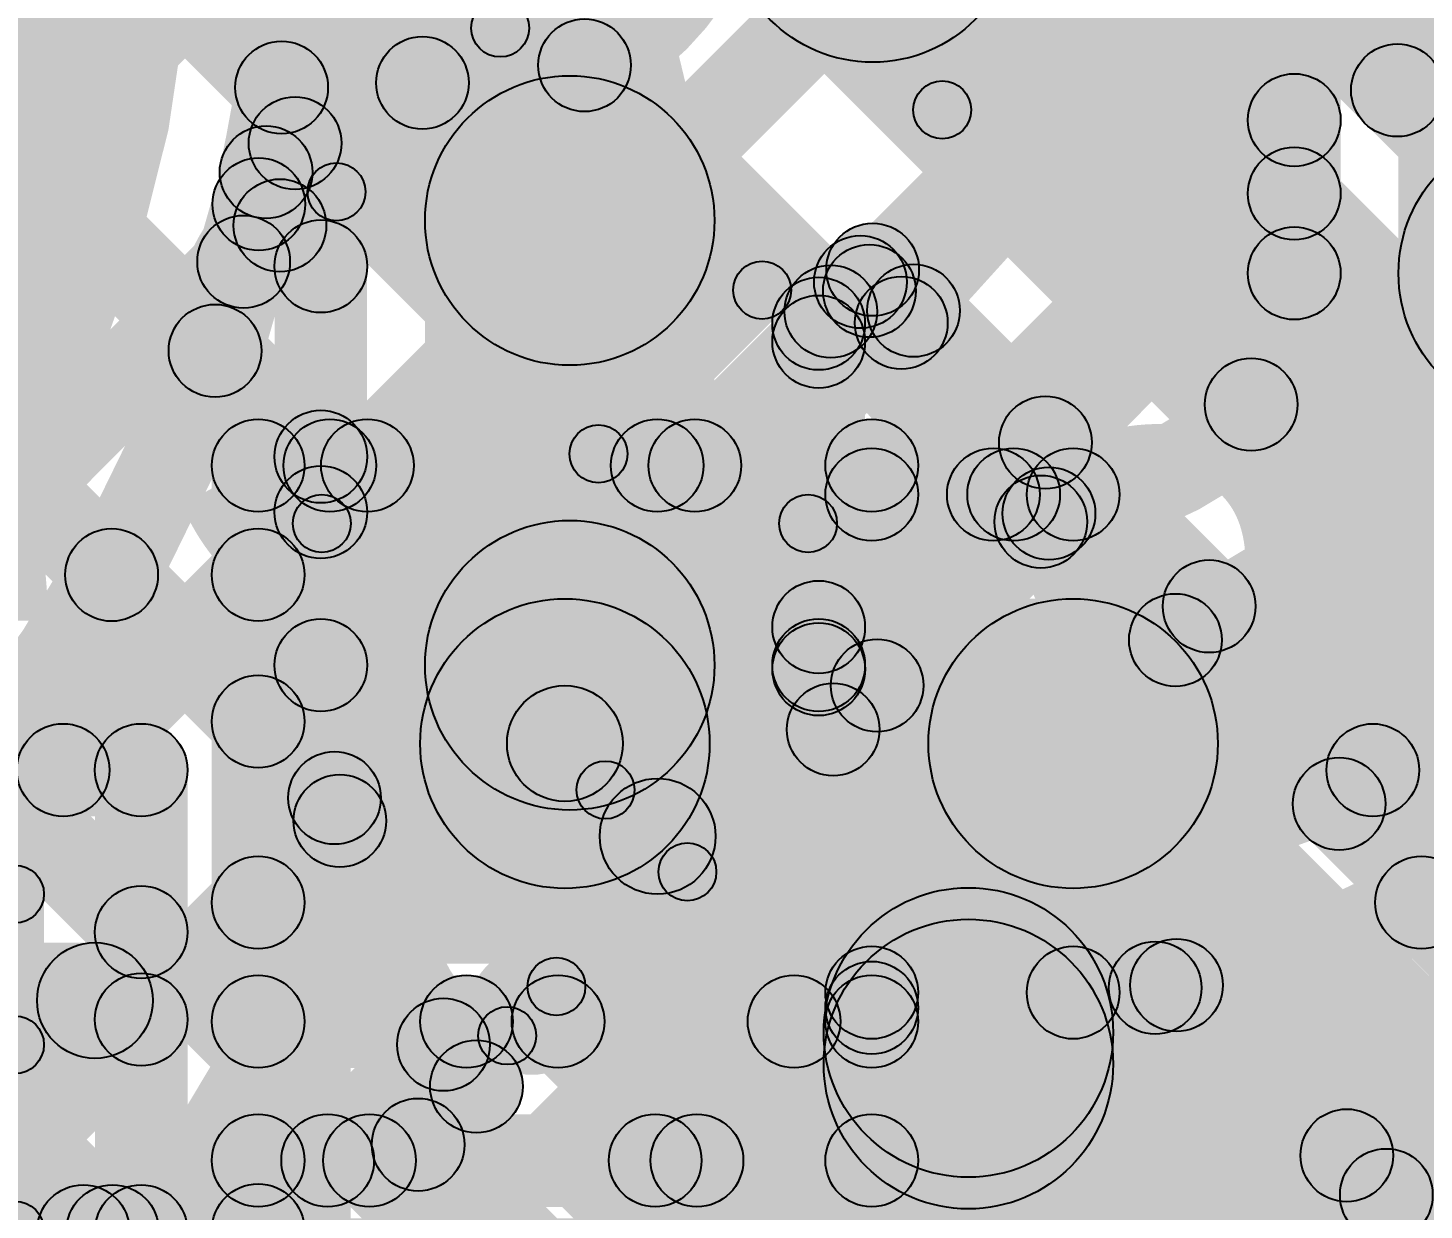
# Model space of a CAD drawing. Header units: millimetres. Extents: x -2.17 to 2.17, y -2.17 to 2.17.
# Drawn here: x -0.4489 to -0.3283, y 0.2581 to 0.3602 of the extents above; entities that cross this region are included whole.
import ezdxf

# ---------------------------------------------------------------- set-up
doc = ezdxf.new("R2010")
doc.units = ezdxf.units.MM
doc.header["$MEASUREMENT"] = 0
for name, color, linetype in [('BottomLayer', 5, 'Continuous'), ('BottomOverlay', 54, 'Continuous'), ('BottomPaste', 16, 'Continuous'), ('BottomSolder', 6, 'Continuous'), ('Mechanical2', 216, 'Continuous'), ('TopLayer', 1, 'Continuous'), ('TopOverlay', 2, 'Continuous'), ('TopPaste', 8, 'Continuous'), ('TopSolder', 216, 'Continuous')]:
    doc.layers.add(name, color=color, linetype=linetype)

# ---------------------------------------------------------------- blocks, each defined once
blk = doc.blocks.new('R__0603_B_84')
at = {"layer": 'BottomLayer'}
for points in [[(-0.045, -0.0175), (-0.045, 0.0175), (-0.015, 0.0175), (-0.015, -0.0175)], [(0.015, -0.0175), (0.015, 0.0175), (0.045, 0.0175), (0.045, -0.0175)]]:
    blk.add_hatch(color=5, dxfattribs=at).paths.add_polyline_path(points)
at = {"layer": 'BottomOverlay'}
h = blk.add_hatch(color=54, dxfattribs=at)
edge = h.paths.add_edge_path()
edge.add_arc((-0.049, 0.021), 0.0025, 0, 360)
h = blk.add_hatch(color=54, dxfattribs=at)
edge = h.paths.add_edge_path()
edge.add_arc((-0.049, 0.021), 0.0025, 0, 360)
for points in [[(-0.049, 0.0185), (-0.049, 0.0235), (0.049, 0.0235), (0.049, 0.0185)], [(-0.0515, 0.021), (-0.0465, 0.021), (-0.0465, -0.021), (-0.0515, -0.021)], [(0.0465, 0.021), (0.0515, 0.021), (0.0515, -0.021), (0.0465, -0.021)], [(-0.049, -0.0235), (-0.049, -0.0185), (0.049, -0.0185), (0.049, -0.0235)]]:
    blk.add_hatch(color=54, dxfattribs=at).paths.add_polyline_path(points)
h = blk.add_hatch(color=54, dxfattribs=at)
edge = h.paths.add_edge_path()
edge.add_arc((0.049, 0.021), 0.0025, 0, 360)
h = blk.add_hatch(color=54, dxfattribs=at)
edge = h.paths.add_edge_path()
edge.add_arc((0.049, 0.021), 0.0025, 0, 360)
h = blk.add_hatch(color=54, dxfattribs=at)
edge = h.paths.add_edge_path()
edge.add_arc((-0.049, -0.021), 0.0025, 0, 360)
h = blk.add_hatch(color=54, dxfattribs=at)
edge = h.paths.add_edge_path()
edge.add_arc((-0.049, -0.021), 0.0025, 0, 360)
h = blk.add_hatch(color=54, dxfattribs=at)
edge = h.paths.add_edge_path()
edge.add_arc((0.049, -0.021), 0.0025, 0, 360)
h = blk.add_hatch(color=54, dxfattribs=at)
edge = h.paths.add_edge_path()
edge.add_arc((0.049, -0.021), 0.0025, 0, 360)
at = {"layer": 'BottomPaste'}
for points in [[(-0.045, -0.0175), (-0.045, 0.0175), (-0.015, 0.0175), (-0.015, -0.0175)], [(0.015, -0.0175), (0.015, 0.0175), (0.045, 0.0175), (0.045, -0.0175)]]:
    blk.add_hatch(color=16, dxfattribs=at).paths.add_polyline_path(points)
at = {"layer": 'BottomSolder'}
for points in [[(-0.049, -0.0215), (-0.049, 0.0215), (-0.011, 0.0215), (-0.011, -0.0215)], [(0.011, -0.0215), (0.011, 0.0215), (0.049, 0.0215), (0.049, -0.0215)]]:
    blk.add_hatch(color=6, dxfattribs=at).paths.add_polyline_path(points)
at = {"layer": 'BottomOverlay'}
for centre in [(-0.049, 0.021), (-0.049, 0.021), (0.049, 0.021), (0.049, 0.021), (-0.049, -0.021), (-0.049, -0.021), (0.049, -0.021), (0.049, -0.021)]:
    blk.add_circle(centre, 0.0025, dxfattribs=at)
blk = doc.blocks.new('WS2812B_M____265')
at = {"layer": 'TopLayer'}
blk.add_hatch(color=1, dxfattribs=at).paths.add_polyline_path([(-0.09409445, 0.05078745), (-0.03503935, 0.05078745), (-0.03503935, 0.01141735), (-0.09409445, 0.01141735)])
at = {"layer": 'TopOverlay'}
h = blk.add_hatch(color=2, dxfattribs=at)
edge = h.paths.add_edge_path()
edge.add_arc((-0.07, 0.07), 0.0025, 0, 360)
h = blk.add_hatch(color=2, dxfattribs=at)
edge = h.paths.add_edge_path()
edge.add_arc((-0.07, 0.07), 0.0025, 0, 360)
for points in [[(-0.07, 0.0675), (-0.07, 0.0725), (0.07, 0.0725), (0.07, 0.0675)], [(-0.0725, 0.07), (-0.0675, 0.07), (-0.0675, 0.06), (-0.0725, 0.06)]]:
    blk.add_hatch(color=2, dxfattribs=at).paths.add_polyline_path(points)
h = blk.add_hatch(color=2, dxfattribs=at)
edge = h.paths.add_edge_path()
edge.add_arc((-0.091, 0.061), 0.0025, 0, 360)
h = blk.add_hatch(color=2, dxfattribs=at)
edge = h.paths.add_edge_path()
edge.add_arc((-0.085, 0.061), 0.0025, 0, 360)
h = blk.add_hatch(color=2, dxfattribs=at)
edge = h.paths.add_edge_path()
edge.add_arc((-0.07, 0.06), 0.0025, 0, 360)
at = {"layer": 'TopPaste'}
blk.add_hatch(color=8, dxfattribs=at).paths.add_polyline_path([(-0.09409445, 0.05078745), (-0.03503935, 0.05078745), (-0.03503935, 0.01141735), (-0.09409445, 0.01141735)])
at = {"layer": 'TopSolder'}
blk.add_hatch(color=216, dxfattribs=at).paths.add_polyline_path([(-0.09809445, 0.05478745), (-0.03103935, 0.05478745), (-0.03103935, 0.00741735), (-0.09809445, 0.00741735)])
at = {"layer": 'TopOverlay', "const_width": 0.005}
blk.add_lwpolyline([(-0.085, 0.061, 1), (-0.091, 0.061, 1)], format="xyb", close=True, dxfattribs=at)
at = {"layer": 'TopOverlay'}
for centre in [(-0.07, 0.07), (-0.07, 0.07), (-0.091, 0.061), (-0.085, 0.061), (-0.07, 0.06)]:
    blk.add_circle(centre, 0.0025, dxfattribs=at)
blk = doc.blocks.new('C__0402_436')
at = {"layer": 'TopLayer'}
for points in [[(-0.0275, -0.0125), (-0.0275, 0.0125), (-0.009499999999999998, 0.0125), (-0.009500000000000001, -0.0125)], [(0.009499999999999998, -0.0125), (0.009500000000000001, 0.0125), (0.0275, 0.0125), (0.0275, -0.0125)]]:
    blk.add_hatch(color=1, dxfattribs=at).paths.add_polyline_path(points)
at = {"layer": 'TopOverlay'}
h = blk.add_hatch(color=2, dxfattribs=at)
edge = h.paths.add_edge_path()
edge.add_arc((-0.031, 0.016), 0.0025, 0, 360)
h = blk.add_hatch(color=2, dxfattribs=at)
edge = h.paths.add_edge_path()
edge.add_arc((-0.031, 0.016), 0.0025, 0, 360)
for points in [[(-0.011, 0.0185), (-0.011, 0.0135), (-0.031, 0.0135), (-0.031, 0.0185)], [(0.031, 0.0185), (0.031, 0.0135), (0.011, 0.0135), (0.011, 0.0185)], [(-0.0285, -0.016), (-0.0335, -0.016), (-0.0335, 0.016), (-0.0285, 0.016)], [(0.0335, -0.016), (0.0285, -0.016), (0.0285, 0.016), (0.0335, 0.016)], [(-0.011, -0.0135), (-0.011, -0.0185), (-0.031, -0.0185), (-0.031, -0.0135)], [(0.031, -0.0135), (0.031, -0.0185), (0.011, -0.0185), (0.011, -0.0135)]]:
    blk.add_hatch(color=2, dxfattribs=at).paths.add_polyline_path(points)
h = blk.add_hatch(color=2, dxfattribs=at)
edge = h.paths.add_edge_path()
edge.add_arc((-0.011, 0.016), 0.0025, 0, 360)
h = blk.add_hatch(color=2, dxfattribs=at)
edge = h.paths.add_edge_path()
edge.add_arc((0.011, 0.016), 0.0025, 0, 360)
h = blk.add_hatch(color=2, dxfattribs=at)
edge = h.paths.add_edge_path()
edge.add_arc((0.031, 0.016), 0.0025, 0, 360)
h = blk.add_hatch(color=2, dxfattribs=at)
edge = h.paths.add_edge_path()
edge.add_arc((0.031, 0.016), 0.0025, 0, 360)
h = blk.add_hatch(color=2, dxfattribs=at)
edge = h.paths.add_edge_path()
edge.add_arc((-0.031, -0.016), 0.0025, 0, 360)
h = blk.add_hatch(color=2, dxfattribs=at)
edge = h.paths.add_edge_path()
edge.add_arc((-0.031, -0.016), 0.0025, 0, 360)
h = blk.add_hatch(color=2, dxfattribs=at)
edge = h.paths.add_edge_path()
edge.add_arc((-0.011, -0.016), 0.0025, 0, 360)
h = blk.add_hatch(color=2, dxfattribs=at)
edge = h.paths.add_edge_path()
edge.add_arc((0.011, -0.016), 0.0025, 0, 360)
h = blk.add_hatch(color=2, dxfattribs=at)
edge = h.paths.add_edge_path()
edge.add_arc((0.031, -0.016), 0.0025, 0, 360)
h = blk.add_hatch(color=2, dxfattribs=at)
edge = h.paths.add_edge_path()
edge.add_arc((0.031, -0.016), 0.0025, 0, 360)
at = {"layer": 'TopPaste'}
for points in [[(-0.0275, -0.0125), (-0.0275, 0.0125), (-0.009499999999999998, 0.0125), (-0.009500000000000001, -0.0125)], [(0.009499999999999998, -0.0125), (0.009500000000000001, 0.0125), (0.0275, 0.0125), (0.0275, -0.0125)]]:
    blk.add_hatch(color=8, dxfattribs=at).paths.add_polyline_path(points)
at = {"layer": 'TopSolder'}
for points in [[(-0.0298622, -0.0148622), (-0.0298622, 0.0148622), (-0.007137799999999999, 0.0148622), (-0.007137800000000001, -0.0148622)], [(0.007137799999999999, -0.0148622), (0.007137800000000001, 0.0148622), (0.0298622, 0.0148622), (0.0298622, -0.0148622)]]:
    blk.add_hatch(color=216, dxfattribs=at).paths.add_polyline_path(points)
at = {"layer": 'TopOverlay'}
for centre in [(-0.031, 0.016), (-0.031, 0.016), (-0.011, 0.016), (0.011, 0.016), (0.031, 0.016), (0.031, 0.016), (-0.031, -0.016), (-0.031, -0.016), (-0.011, -0.016), (0.011, -0.016), (0.031, -0.016), (0.031, -0.016)]:
    blk.add_circle(centre, 0.0025, dxfattribs=at)
blk = doc.blocks.new('CAP_0201_B_458')
at = {"layer": 'BottomLayer'}
for points in [[(-0.0177165, 0.0059055), (-0.0059055, 0.0059055), (-0.0059055, -0.0059055), (-0.0177165, -0.0059055)], [(0.0059055, 0.0059055), (0.0177165, 0.0059055), (0.0177165, -0.0059055), (0.0059055, -0.0059055)]]:
    blk.add_hatch(color=5, dxfattribs=at).paths.add_polyline_path(points)
at = {"layer": 'BottomOverlay'}
h = blk.add_hatch(color=54, dxfattribs=at)
edge = h.paths.add_edge_path()
edge.add_arc((-0.021, 0.009), 0.0025, 0, 360)
h = blk.add_hatch(color=54, dxfattribs=at)
edge = h.paths.add_edge_path()
edge.add_arc((-0.021, 0.009), 0.0025, 0, 360)
for points in [[(-0.021, 0.0065), (-0.021, 0.0115), (-0.008, 0.0115), (-0.008, 0.0065)], [(0.008, 0.0065), (0.008, 0.0115), (0.021, 0.0115), (0.021, 0.0065)], [(-0.0235, 0.009), (-0.0185, 0.009), (-0.0185, -0.009), (-0.0235, -0.009)], [(0.0185, 0.009), (0.0235, 0.009), (0.0235, -0.009), (0.0185, -0.009)], [(-0.021, -0.0115), (-0.021, -0.0065), (-0.008, -0.0065), (-0.008, -0.0115)], [(0.008, -0.0115), (0.008, -0.0065), (0.021, -0.0065), (0.021, -0.0115)]]:
    blk.add_hatch(color=54, dxfattribs=at).paths.add_polyline_path(points)
h = blk.add_hatch(color=54, dxfattribs=at)
edge = h.paths.add_edge_path()
edge.add_arc((-0.008, 0.009), 0.0025, 0, 360)
h = blk.add_hatch(color=54, dxfattribs=at)
edge = h.paths.add_edge_path()
edge.add_arc((0.008, 0.009), 0.0025, 0, 360)
h = blk.add_hatch(color=54, dxfattribs=at)
edge = h.paths.add_edge_path()
edge.add_arc((0.021, 0.009), 0.0025, 0, 360)
h = blk.add_hatch(color=54, dxfattribs=at)
edge = h.paths.add_edge_path()
edge.add_arc((0.021, 0.009), 0.0025, 0, 360)
h = blk.add_hatch(color=54, dxfattribs=at)
edge = h.paths.add_edge_path()
edge.add_arc((-0.021, -0.009), 0.0025, 0, 360)
h = blk.add_hatch(color=54, dxfattribs=at)
edge = h.paths.add_edge_path()
edge.add_arc((-0.021, -0.009), 0.0025, 0, 360)
h = blk.add_hatch(color=54, dxfattribs=at)
edge = h.paths.add_edge_path()
edge.add_arc((-0.008, -0.009), 0.0025, 0, 360)
h = blk.add_hatch(color=54, dxfattribs=at)
edge = h.paths.add_edge_path()
edge.add_arc((0.008, -0.009), 0.0025, 0, 360)
h = blk.add_hatch(color=54, dxfattribs=at)
edge = h.paths.add_edge_path()
edge.add_arc((0.021, -0.009), 0.0025, 0, 360)
h = blk.add_hatch(color=54, dxfattribs=at)
edge = h.paths.add_edge_path()
edge.add_arc((0.021, -0.009), 0.0025, 0, 360)
at = {"layer": 'BottomPaste'}
for points in [[(-0.0177165, 0.0059055), (-0.0059055, 0.0059055), (-0.0059055, -0.0059055), (-0.0177165, -0.0059055)], [(0.0059055, 0.0059055), (0.0177165, 0.0059055), (0.0177165, -0.0059055), (0.0059055, -0.0059055)]]:
    blk.add_hatch(color=16, dxfattribs=at).paths.add_polyline_path(points)
at = {"layer": 'BottomSolder'}
for points in [[(-0.0198819, 0.0080709), (-0.0037401, 0.0080709), (-0.0037401, -0.0080709), (-0.0198819, -0.0080709)], [(0.0037401, 0.0080709), (0.0198819, 0.0080709), (0.0198819, -0.0080709), (0.0037401, -0.0080709)]]:
    blk.add_hatch(color=6, dxfattribs=at).paths.add_polyline_path(points)
at = {"layer": 'BottomOverlay'}
for centre in [(-0.021, 0.009), (-0.021, 0.009), (-0.008, 0.009), (0.008, 0.009), (0.021, 0.009), (0.021, 0.009), (-0.021, -0.009), (-0.021, -0.009), (-0.008, -0.009), (0.008, -0.009), (0.021, -0.009), (0.021, -0.009)]:
    blk.add_circle(centre, 0.0025, dxfattribs=at)

msp = doc.modelspace()

# ---------------------------------------------------------------- hatches: boundary and pattern name
at = {"layer": 'BottomLayer'}
for points in [[(-0.3355, 0.339), (-0.3435, 0.339), (-0.3435, 0.513802), (-0.3355, 0.513802)], [(-0.3055, 0.339), (-0.3305, 0.339), (-0.3305, 0.513802), (-0.3055, 0.513802)], [(-0.3731715728752538, 0.2217088728752538), (-0.3788284271247462, 0.2273657271247462), (-0.1030427271247462, 0.5031514271247461), (-0.09738587287525381, 0.4974945728752538)], [(-0.4167328728752538, 0.3195690728752538), (-0.4223897271247462, 0.3252259271247462), (-0.3423284271247462, 0.4052872271247462), (-0.3366715728752538, 0.3996303728752538)], [(-0.3913284271247462, 0.3983970728752538), (-0.3856715728752538, 0.4040539271247462), (-0.3366715728752538, 0.3550539271247462), (-0.3423284271247462, 0.3493970728752538)], [(-0.4648284271247461, 0.3870441728752538), (-0.4591715728752538, 0.3927010271247462), (-0.3916964728752538, 0.3252259271247462), (-0.3973533271247462, 0.3195690728752538)], [(-0.3884485728752538, 0.3195690728752538), (-0.3941054271247462, 0.3252259271247462), (-0.3423284271247462, 0.3770029271247462), (-0.3366715728752538, 0.3713460728752538)], [(-0.3915690271247462, 0.3703533728752538), (-0.3859121728752538, 0.3760102271247462), (-0.3403968728752538, 0.3304949271247462), (-0.3460537271247462, 0.3248380728752538)], [(-0.4591715728752538, 0.3336989728752538), (-0.4648284271247461, 0.3393558271247462), (-0.4328362271247461, 0.3713480271247462), (-0.4271793728752539, 0.3656911728752538)], [(-0.4648284271247461, 0.3587598728752538), (-0.4591715728752538, 0.3644167271247462), (-0.4199807728752539, 0.3252259271247462), (-0.4256376271247461, 0.3195690728752538)], [(-0.4036287271247462, 0.3541287728752538), (-0.3979718728752538, 0.3597856271247462), (-0.3609121728752538, 0.3227259271247462), (-0.3665690271247462, 0.3170690728752538)], [(-0.4591715728752538, 0.3054146728752538), (-0.4648284271247461, 0.3110715271247462), (-0.4176373271247462, 0.3582626271247462), (-0.4119804728752538, 0.3526057728752538)], [(-0.3626642728752538, 0.3170690728752538), (-0.3683211271247462, 0.3227259271247462), (-0.3423284271247462, 0.3487186271247462), (-0.3366715728752538, 0.3430617728752538)], [(-0.4648284271247461, 0.3304755728752538), (-0.4591715728752538, 0.3361324271247462), (-0.4261715728752539, 0.3031324271247462), (-0.4318284271247461, 0.2974755728752538)], [(-0.429, 0.3183975), (-0.429, 0.3263975), (-0.376, 0.3263975), (-0.376, 0.3183975)], [(-0.376, 0.3158975), (-0.376, 0.3238975), (-0.3586025, 0.3238975), (-0.3586025, 0.3158975)], [(-0.425, 0.2743975), (-0.433, 0.2743975), (-0.433, 0.3223975), (-0.425, 0.3223975)], [(-0.4430163728752539, 0.2932855728752538), (-0.4486732271247462, 0.2989424271247462), (-0.4318284271247461, 0.3157872271247462), (-0.4261715728752539, 0.3101303728752538)], [(-0.4025, 0.2858975), (-0.4025, 0.3108975), (-0.3586025, 0.3108975), (-0.3586025, 0.2858975)], [(-0.462, 0.292114), (-0.462, 0.300114), (-0.4390945, 0.300114), (-0.4390945, 0.292114)], [(-0.4350945, 0.256303), (-0.4430945, 0.256303), (-0.4430945, 0.296114), (-0.4350945, 0.296114)], [(-0.4362660728752539, 0.2717515728752538), (-0.4419229271247461, 0.2774084271247462), (-0.4318284271247461, 0.2875029271247462), (-0.4261715728752539, 0.2818460728752538)], [(-0.3313439271247462, 0.2818439728752538), (-0.3256870728752538, 0.2875008271247462), (-0.1601873728752538, 0.1220011271247462), (-0.1658442271247462, 0.1163442728752538)], [(-0.4419229271247461, 0.2792857728752538), (-0.4362660728752539, 0.2849426271247462), (-0.4165493728752538, 0.2652259271247462), (-0.4222062271247461, 0.2595690728752538)], [(-0.459, 0.2712085), (-0.459, 0.2812085), (-0.4430945, 0.2812085), (-0.4430945, 0.2712085)], [(-0.3731715728752538, 0.2499931728752538), (-0.3788284271247462, 0.2556500271247462), (-0.3543472271247462, 0.2801312271247462), (-0.3486903728752538, 0.2744743728752538)], [(-0.376, 0.2728975), (-0.376, 0.2808975), (-0.3586025, 0.2808975), (-0.3586025, 0.2728975)], [(-0.3524990263049722, 0.2747147720554801), (-0.3468421736950278, 0.2803716279445199), (-0.1743294736950278, 0.1078590279445199), (-0.1799863263049722, 0.1022021720554801)], [(-0.429, 0.2703975), (-0.429, 0.2783975), (-0.376, 0.2783975), (-0.376, 0.2703975)], [(-0.3788284271247462, 0.2727598728752538), (-0.3731715728752538, 0.2784167271247462), (-0.1884716728752538, 0.09371682712474619), (-0.1941285271247462, 0.08805997287525381)], [(-0.4201642728752539, 0.2595690728752538), (-0.4258211271247461, 0.2652259271247462), (-0.4138211271247462, 0.2772259271247462), (-0.4081642728752538, 0.2715690728752538)], [(-0.4059219271247462, 0.2715690728752538), (-0.4002650728752538, 0.2772259271247462), (-0.3882650728752538, 0.2652259271247462), (-0.3939219271247462, 0.2595690728752538)], [(-0.3918799728752538, 0.2595690728752538), (-0.3975368271247462, 0.2652259271247462), (-0.3855368271247462, 0.2772259271247462), (-0.3798799728752538, 0.2715690728752538)], [(-0.429, 0.2583975), (-0.429, 0.2663975), (-0.376, 0.2663975), (-0.376, 0.2583975)], [(-0.425, 0.2143975), (-0.433, 0.2143975), (-0.433, 0.2623975), (-0.425, 0.2623975)], [(-0.372, 0.2143975), (-0.38, 0.2143975), (-0.38, 0.2623975), (-0.372, 0.2623975)], [(-0.4440945, 0.252303), (-0.4440945, 0.260303), (-0.4390945, 0.260303), (-0.4390945, 0.252303)], [(-0.4412660728752539, 0.2384672728752538), (-0.4469229271247461, 0.2441241271247462), (-0.4318284271247461, 0.2592186271247462), (-0.4261715728752539, 0.2535617728752538)], [(-0.4443960271247461, 0.2534745728752538), (-0.4387391728752539, 0.2591314271247462), (-0.4261715728752539, 0.2465638271247462), (-0.4318284271247461, 0.2409069728752538)]]:
    msp.add_hatch(color=5, dxfattribs=at).paths.add_polyline_path(points)
h = msp.add_hatch(color=5, dxfattribs=at)
edge = h.paths.add_edge_path()
edge.add_arc((-0.4008003, 0.3569572), 0.004, 0, 360)
h = msp.add_hatch(color=5, dxfattribs=at)
edge = h.paths.add_edge_path()
edge.add_arc((-0.4148089, 0.3554342), 0.004, 0, 360)
h = msp.add_hatch(color=5, dxfattribs=at)
edge = h.paths.add_edge_path()
edge.add_arc((-0.3395, 0.3522255), 0.004, 0, 360)
h = msp.add_hatch(color=5, dxfattribs=at)
edge = h.paths.add_edge_path()
edge.add_arc((-0.318, 0.339), 0.0125, 0, 360)
h = msp.add_hatch(color=5, dxfattribs=at)
edge = h.paths.add_edge_path()
edge.add_arc((-0.318, 0.339), 0.0125, 0, 360)
h = msp.add_hatch(color=5, dxfattribs=at)
edge = h.paths.add_edge_path()
edge.add_arc((-0.3395, 0.3458902), 0.004, 0, 360)
h = msp.add_hatch(color=5, dxfattribs=at)
edge = h.paths.add_edge_path()
edge.add_arc((-0.3395, 0.339), 0.004, 0, 360)
h = msp.add_hatch(color=5, dxfattribs=at)
edge = h.paths.add_edge_path()
edge.add_arc((-0.3395, 0.339), 0.004, 0, 360)
h = msp.add_hatch(color=5, dxfattribs=at)
edge = h.paths.add_edge_path()
edge.add_arc((-0.3432253, 0.3276665), 0.004, 0, 360)
h = msp.add_hatch(color=5, dxfattribs=at)
edge = h.paths.add_edge_path()
edge.add_arc((-0.429, 0.3223975), 0.004, 0, 360)
h = msp.add_hatch(color=5, dxfattribs=at)
edge = h.paths.add_edge_path()
edge.add_arc((-0.429, 0.3223975), 0.004, 0, 360)
h = msp.add_hatch(color=5, dxfattribs=at)
edge = h.paths.add_edge_path()
edge.add_arc((-0.4228092, 0.3223975), 0.004, 0, 360)
h = msp.add_hatch(color=5, dxfattribs=at)
edge = h.paths.add_edge_path()
edge.add_arc((-0.4195613, 0.3223975), 0.004, 0, 360)
h = msp.add_hatch(color=5, dxfattribs=at)
edge = h.paths.add_edge_path()
edge.add_arc((-0.3945249, 0.3223975), 0.004, 0, 360)
h = msp.add_hatch(color=5, dxfattribs=at)
edge = h.paths.add_edge_path()
edge.add_arc((-0.391277, 0.3223975), 0.004, 0, 360)
h = msp.add_hatch(color=5, dxfattribs=at)
edge = h.paths.add_edge_path()
edge.add_arc((-0.376, 0.3223975), 0.004, 0, 360)
h = msp.add_hatch(color=5, dxfattribs=at)
edge = h.paths.add_edge_path()
edge.add_arc((-0.376, 0.3198975), 0.004, 0, 360)
h = msp.add_hatch(color=5, dxfattribs=at)
edge = h.paths.add_edge_path()
edge.add_arc((-0.3654927, 0.3198975), 0.004, 0, 360)
h = msp.add_hatch(color=5, dxfattribs=at)
edge = h.paths.add_edge_path()
edge.add_arc((-0.3637406, 0.3198975), 0.004, 0, 360)
h = msp.add_hatch(color=5, dxfattribs=at)
edge = h.paths.add_edge_path()
edge.add_arc((-0.3586025, 0.3198975), 0.004, 0, 360)
h = msp.add_hatch(color=5, dxfattribs=at)
edge = h.paths.add_edge_path()
edge.add_arc((-0.3586025, 0.3198975), 0.004, 0, 360)
h = msp.add_hatch(color=5, dxfattribs=at)
edge = h.paths.add_edge_path()
edge.add_arc((-0.429, 0.3129588), 0.004, 0, 360)
h = msp.add_hatch(color=5, dxfattribs=at)
edge = h.paths.add_edge_path()
edge.add_arc((-0.4025, 0.2983975), 0.0125, 0, 360)
h = msp.add_hatch(color=5, dxfattribs=at)
edge = h.paths.add_edge_path()
edge.add_arc((-0.3586025, 0.2983975), 0.0125, 0, 360)
h = msp.add_hatch(color=5, dxfattribs=at)
edge = h.paths.add_edge_path()
edge.add_arc((-0.3586025, 0.2983975), 0.0125, 0, 360)
h = msp.add_hatch(color=5, dxfattribs=at)
edge = h.paths.add_edge_path()
edge.add_arc((-0.429, 0.300304), 0.004, 0, 360)
h = msp.add_hatch(color=5, dxfattribs=at)
edge = h.paths.add_edge_path()
edge.add_arc((-0.4025, 0.2983975), 0.005, 0, 360)
h = msp.add_hatch(color=5, dxfattribs=at)
edge = h.paths.add_edge_path()
edge.add_arc((-0.4458448, 0.296114), 0.004, 0, 360)
h = msp.add_hatch(color=5, dxfattribs=at)
edge = h.paths.add_edge_path()
edge.add_arc((-0.4390945, 0.296114), 0.004, 0, 360)
h = msp.add_hatch(color=5, dxfattribs=at)
edge = h.paths.add_edge_path()
edge.add_arc((-0.4390945, 0.296114), 0.004, 0, 360)
h = msp.add_hatch(color=5, dxfattribs=at)
edge = h.paths.add_edge_path()
edge.add_arc((-0.394492, 0.2903895), 0.005, 0, 360)
h = msp.add_hatch(color=5, dxfattribs=at)
edge = h.paths.add_edge_path()
edge.add_arc((-0.429, 0.2846745), 0.004, 0, 360)
h = msp.add_hatch(color=5, dxfattribs=at)
edge = h.paths.add_edge_path()
edge.add_arc((-0.3285155, 0.2846724), 0.004, 0, 360)
h = msp.add_hatch(color=5, dxfattribs=at)
edge = h.paths.add_edge_path()
edge.add_arc((-0.4390945, 0.2821142), 0.004, 0, 360)
h = msp.add_hatch(color=5, dxfattribs=at)
edge = h.paths.add_edge_path()
edge.add_arc((-0.4430945, 0.2762085), 0.005, 0, 360)
h = msp.add_hatch(color=5, dxfattribs=at)
edge = h.paths.add_edge_path()
edge.add_arc((-0.3515188, 0.2773028), 0.004, 0, 360)
h = msp.add_hatch(color=5, dxfattribs=at)
edge = h.paths.add_edge_path()
edge.add_arc((-0.3496706, 0.2775432), 0.004, 0, 360)
h = msp.add_hatch(color=5, dxfattribs=at)
edge = h.paths.add_edge_path()
edge.add_arc((-0.376, 0.2768975), 0.004, 0, 360)
h = msp.add_hatch(color=5, dxfattribs=at)
edge = h.paths.add_edge_path()
edge.add_arc((-0.3586025, 0.2768975), 0.004, 0, 360)
h = msp.add_hatch(color=5, dxfattribs=at)
edge = h.paths.add_edge_path()
edge.add_arc((-0.3586025, 0.2768975), 0.004, 0, 360)
h = msp.add_hatch(color=5, dxfattribs=at)
edge = h.paths.add_edge_path()
edge.add_arc((-0.4390945, 0.27458), 0.004, 0, 360)
h = msp.add_hatch(color=5, dxfattribs=at)
edge = h.paths.add_edge_path()
edge.add_arc((-0.376, 0.2755883), 0.004, 0, 360)
h = msp.add_hatch(color=5, dxfattribs=at)
edge = h.paths.add_edge_path()
edge.add_arc((-0.429, 0.2743975), 0.004, 0, 360)
h = msp.add_hatch(color=5, dxfattribs=at)
edge = h.paths.add_edge_path()
edge.add_arc((-0.429, 0.2743975), 0.004, 0, 360)
h = msp.add_hatch(color=5, dxfattribs=at)
edge = h.paths.add_edge_path()
edge.add_arc((-0.4109927, 0.2743975), 0.004, 0, 360)
h = msp.add_hatch(color=5, dxfattribs=at)
edge = h.paths.add_edge_path()
edge.add_arc((-0.4030935, 0.2743975), 0.004, 0, 360)
h = msp.add_hatch(color=5, dxfattribs=at)
edge = h.paths.add_edge_path()
edge.add_arc((-0.3827084, 0.2743975), 0.004, 0, 360)
h = msp.add_hatch(color=5, dxfattribs=at)
edge = h.paths.add_edge_path()
edge.add_arc((-0.376, 0.2743975), 0.004, 0, 360)
h = msp.add_hatch(color=5, dxfattribs=at)
edge = h.paths.add_edge_path()
edge.add_arc((-0.429, 0.2623975), 0.004, 0, 360)
h = msp.add_hatch(color=5, dxfattribs=at)
edge = h.paths.add_edge_path()
edge.add_arc((-0.429, 0.2623975), 0.004, 0, 360)
h = msp.add_hatch(color=5, dxfattribs=at)
edge = h.paths.add_edge_path()
edge.add_arc((-0.4229927, 0.2623975), 0.004, 0, 360)
h = msp.add_hatch(color=5, dxfattribs=at)
edge = h.paths.add_edge_path()
edge.add_arc((-0.4193778, 0.2623975), 0.004, 0, 360)
h = msp.add_hatch(color=5, dxfattribs=at)
edge = h.paths.add_edge_path()
edge.add_arc((-0.3947084, 0.2623975), 0.004, 0, 360)
h = msp.add_hatch(color=5, dxfattribs=at)
edge = h.paths.add_edge_path()
edge.add_arc((-0.3910935, 0.2623975), 0.004, 0, 360)
h = msp.add_hatch(color=5, dxfattribs=at)
edge = h.paths.add_edge_path()
edge.add_arc((-0.376, 0.2623975), 0.004, 0, 360)
h = msp.add_hatch(color=5, dxfattribs=at)
edge = h.paths.add_edge_path()
edge.add_arc((-0.376, 0.2623975), 0.004, 0, 360)
h = msp.add_hatch(color=5, dxfattribs=at)
edge = h.paths.add_edge_path()
edge.add_arc((-0.4440945, 0.256303), 0.004, 0, 360)
h = msp.add_hatch(color=5, dxfattribs=at)
edge = h.paths.add_edge_path()
edge.add_arc((-0.4440945, 0.256303), 0.004, 0, 360)
h = msp.add_hatch(color=5, dxfattribs=at)
edge = h.paths.add_edge_path()
edge.add_arc((-0.4415676, 0.256303), 0.004, 0, 360)
h = msp.add_hatch(color=5, dxfattribs=at)
edge = h.paths.add_edge_path()
edge.add_arc((-0.4390945, 0.256303), 0.004, 0, 360)
h = msp.add_hatch(color=5, dxfattribs=at)
edge = h.paths.add_edge_path()
edge.add_arc((-0.4390945, 0.256303), 0.004, 0, 360)
h = msp.add_hatch(color=5, dxfattribs=at)
edge = h.paths.add_edge_path()
edge.add_arc((-0.429, 0.2563902), 0.004, 0, 360)
at = {"layer": 'TopLayer'}
for points in [[(-0.3277645728752538, 0.3519687728752538), (-0.3334214271247462, 0.3576256271247462), (-0.2113249271247462, 0.4797221271247462), (-0.2056680728752538, 0.4740652728752539)], [(-0.4221516423755358, 0.3734590414049873), (-0.3978483576244642, 0.3793199585950127), (-0.3899298576244642, 0.3464845585950127), (-0.4142331423755358, 0.3406236414049873)], [(-0.3847573347648318, 0.3608782652351681), (-0.3670796652351682, 0.3785559347648318), (-0.2867520652351682, 0.2982283347648318), (-0.3044297347648318, 0.2805506652351681)], [(-0.3448058219876015, 0.3633530677381184), (-0.3391489780123985, 0.3690099322618816), (-0.2840904780123986, 0.3139516322618816), (-0.2897473219876014, 0.3082947677381184)], [(-0.4308567208083052, 0.3541042335453979), (-0.4230796791916948, 0.3559797664546021), (-0.4219198791916948, 0.3511705664546022), (-0.4296969208083052, 0.3492950335453979)], [(-0.4254845728752539, 0.3448997728752538), (-0.4311414271247461, 0.3505566271247462), (-0.4286368271247462, 0.3530612271247462), (-0.4229799728752539, 0.3474043728752538)], [(-0.4317723271247462, 0.3421322728752538), (-0.4261154728752539, 0.3477891271247462), (-0.4207530728752539, 0.3424267271247462), (-0.4264099271247461, 0.3367698728752538)], [(-0.4274203728752539, 0.3371658728752538), (-0.4330772271247462, 0.3428227271247462), (-0.4299416271247462, 0.3459583271247462), (-0.4242847728752538, 0.3403014728752538)], [(-0.3895815, 0.3051596), (-0.4145815, 0.3051596), (-0.4145815, 0.3435541), (-0.3895815, 0.3435541)], [(-0.3787469671242812, 0.3364831128753546), (-0.3730900328757187, 0.3421398871246454), (-0.3695545328757187, 0.3386042871246454), (-0.3752114671242813, 0.3329475128753546)], [(-0.3777530728752538, 0.3318200728752538), (-0.3834099271247462, 0.3374769271247462), (-0.3798076271247462, 0.3410792271247462), (-0.3741507728752538, 0.3354223728752538)], [(-0.3777530728752538, 0.3302645728752538), (-0.3834099271247462, 0.3359214271247462), (-0.3790298271247462, 0.3403015271247462), (-0.3733729728752538, 0.3346446728752538)], [(-0.3798075871246454, 0.3354223328757187), (-0.3741508128753546, 0.3410792671242813), (-0.3706152128753546, 0.3375437671242812), (-0.3762719871246454, 0.3318868328757187)], [(-0.4195815, 0.3051596), (-0.4275815, 0.3051596), (-0.4275815, 0.3395983), (-0.4195815, 0.3395983)], [(-0.3823648271247462, 0.3328651728752538), (-0.3767079728752538, 0.3385220271247462), (-0.3585638728752538, 0.3203779271247462), (-0.3642207271247462, 0.3147210728752538)], [(-0.3752114248285433, 0.3329474705790528), (-0.3695545751714567, 0.3386043294209472), (-0.3079652751714567, 0.2770151294209472), (-0.3136221248285433, 0.2713582705790528)], [(-0.4355498271247462, 0.3294814728752538), (-0.4298929728752539, 0.3351383271247462), (-0.4207530728752539, 0.3259984271247462), (-0.4264099271247461, 0.3203415728752538)], [(-0.3765815, 0.3051596), (-0.3845815, 0.3051596), (-0.3845815, 0.3346485), (-0.3765815, 0.3346485)], [(-0.3777484728752538, 0.3019848728752538), (-0.3834053271247462, 0.3076417271247462), (-0.3638270271247462, 0.3272200271247462), (-0.3581701728752538, 0.3215631728752538)], [(-0.5321715728752539, 0.2041303728752538), (-0.5378284271247461, 0.2097872271247462), (-0.4264099271247461, 0.3212057271247462), (-0.4207530728752539, 0.3155488728752538)], [(-0.3765023728752538, 0.2967825728752538), (-0.3821592271247462, 0.3024394271247462), (-0.3635171271247462, 0.3210815271247462), (-0.3578602728752538, 0.3154246728752538)], [(-0.3635171271247462, 0.3154246728752538), (-0.3578602728752538, 0.3210815271247462), (-0.3172933728752538, 0.2805146271247462), (-0.3229502271247462, 0.2748577728752538)], [(-0.4444808271247461, 0.3101281728752538), (-0.4388239728752539, 0.3157850271247462), (-0.4195663728752538, 0.2965274271247462), (-0.4252232271247461, 0.2908705728752538)], [(-0.3469423728752538, 0.3045066728752538), (-0.3525992271247462, 0.3101635271247462), (-0.3496849271247462, 0.3130778271247462), (-0.3440280728752538, 0.3074209728752538)], [(-0.3834099271247462, 0.3056258728752538), (-0.3777530728752538, 0.3112827271247462), (-0.3727060728752538, 0.3062357271247462), (-0.3783629271247462, 0.3005788728752538)], [(-0.4560284251256211, 0.2933914708761302), (-0.4503715748743789, 0.2990483291238699), (-0.3796298748743789, 0.2283067291238699), (-0.3852867251256211, 0.2226498708761301)], [(-0.3328001728752538, 0.2903645728752538), (-0.3384570271247462, 0.2960214271247462), (-0.3355427271247462, 0.2989357271247462), (-0.3298858728752538, 0.2932788728752538)], [(-0.5321715728752539, 0.1758460728752538), (-0.5378284271247461, 0.1815029271247462), (-0.4247736271247461, 0.2945577271247462), (-0.4191167728752538, 0.2889008728752538)], [(-0.4699380271247461, 0.2790167728752538), (-0.4642811728752538, 0.2846736271247462), (-0.3937720728752538, 0.2141645271247462), (-0.3994289271247462, 0.2085076728752538)], [(-0.3542383728752538, 0.2379127728752538), (-0.3598952271247462, 0.2435696271247462), (-0.3229502271247462, 0.2805146271247462), (-0.3172933728752538, 0.2748577728752538)], [(-0.3474014728752538, 0.2379127728752538), (-0.3530583271247462, 0.2435696271247462), (-0.3195317271247462, 0.2770962271247462), (-0.3138748728752538, 0.2714393728752538)], [(-0.4877676728752539, 0.1919656728752538), (-0.4934245271247462, 0.1976225271247462), (-0.4158150271247462, 0.2752320271247462), (-0.4101581728752538, 0.2695751728752538)], [(-0.3551484, 0.2707265), (-0.3801484, 0.2707265), (-0.3801484, 0.2734551), (-0.3551484, 0.2734551)], [(-0.4123465728752538, 0.2609383728752538), (-0.4180034271247462, 0.2665952271247462), (-0.4129753271247462, 0.2716233271247462), (-0.4073184728752538, 0.2659664728752538)], [(-0.4180034271247462, 0.2609383728752538), (-0.4123465728752538, 0.2665952271247462), (-0.3768439728752538, 0.2310926271247462), (-0.3825008271247462, 0.2254357728752538)], [(-0.3377959857544203, 0.260011931505533), (-0.3321392142455797, 0.265668868494467), (-0.3287207142455797, 0.262250468494467), (-0.3343774857544203, 0.256593531505533)]]:
    msp.add_hatch(color=1, dxfattribs=at).paths.add_polyline_path(points)
h = msp.add_hatch(color=1, dxfattribs=at)
edge = h.paths.add_edge_path()
edge.add_arc((-0.3759185, 0.3697171), 0.0125, 0, 360)
h = msp.add_hatch(color=1, dxfattribs=at)
edge = h.paths.add_edge_path()
edge.add_arc((-0.4269682, 0.355042), 0.004, 0, 360)
h = msp.add_hatch(color=1, dxfattribs=at)
edge = h.paths.add_edge_path()
edge.add_arc((-0.4269682, 0.355042), 0.004, 0, 360)
h = msp.add_hatch(color=1, dxfattribs=at)
edge = h.paths.add_edge_path()
edge.add_arc((-0.330593, 0.3547972), 0.004, 0, 360)
h = msp.add_hatch(color=1, dxfattribs=at)
edge = h.paths.add_edge_path()
edge.add_arc((-0.4020815, 0.3435541), 0.0125, 0, 360)
h = msp.add_hatch(color=1, dxfattribs=at)
edge = h.paths.add_edge_path()
edge.add_arc((-0.4020815, 0.3435541), 0.0125, 0, 360)
h = msp.add_hatch(color=1, dxfattribs=at)
edge = h.paths.add_edge_path()
edge.add_arc((-0.4258084, 0.3502328), 0.004, 0, 360)
h = msp.add_hatch(color=1, dxfattribs=at)
edge = h.paths.add_edge_path()
edge.add_arc((-0.4258084, 0.3502328), 0.004, 0, 360)
h = msp.add_hatch(color=1, dxfattribs=at)
edge = h.paths.add_edge_path()
edge.add_arc((-0.428313, 0.3477282), 0.004, 0, 360)
h = msp.add_hatch(color=1, dxfattribs=at)
edge = h.paths.add_edge_path()
edge.add_arc((-0.428313, 0.3477282), 0.004, 0, 360)
h = msp.add_hatch(color=1, dxfattribs=at)
edge = h.paths.add_edge_path()
edge.add_arc((-0.4289439, 0.3449607), 0.004, 0, 360)
h = msp.add_hatch(color=1, dxfattribs=at)
edge = h.paths.add_edge_path()
edge.add_arc((-0.4289439, 0.3449607), 0.004, 0, 360)
h = msp.add_hatch(color=1, dxfattribs=at)
edge = h.paths.add_edge_path()
edge.add_arc((-0.4271132, 0.3431299), 0.004, 0, 360)
h = msp.add_hatch(color=1, dxfattribs=at)
edge = h.paths.add_edge_path()
edge.add_arc((-0.4302488, 0.3399943), 0.004, 0, 360)
h = msp.add_hatch(color=1, dxfattribs=at)
edge = h.paths.add_edge_path()
edge.add_arc((-0.4235815, 0.3395983), 0.004, 0, 360)
h = msp.add_hatch(color=1, dxfattribs=at)
edge = h.paths.add_edge_path()
edge.add_arc((-0.4235815, 0.3395983), 0.004, 0, 360)
h = msp.add_hatch(color=1, dxfattribs=at)
edge = h.paths.add_edge_path()
edge.add_arc((-0.3759185, 0.3393115), 0.004, 0, 360)
h = msp.add_hatch(color=1, dxfattribs=at)
edge = h.paths.add_edge_path()
edge.add_arc((-0.3769792, 0.3382508), 0.004, 0, 360)
h = msp.add_hatch(color=1, dxfattribs=at)
edge = h.paths.add_edge_path()
edge.add_arc((-0.3769792, 0.3382508), 0.004, 0, 360)
h = msp.add_hatch(color=1, dxfattribs=at)
edge = h.paths.add_edge_path()
edge.add_arc((-0.3762014, 0.3374731), 0.004, 0, 360)
h = msp.add_hatch(color=1, dxfattribs=at)
edge = h.paths.add_edge_path()
edge.add_arc((-0.3795364, 0.3356936), 0.004, 0, 360)
h = msp.add_hatch(color=1, dxfattribs=at)
edge = h.paths.add_edge_path()
edge.add_arc((-0.372383, 0.3357759), 0.004, 0, 360)
h = msp.add_hatch(color=1, dxfattribs=at)
edge = h.paths.add_edge_path()
edge.add_arc((-0.372383, 0.3357759), 0.004, 0, 360)
h = msp.add_hatch(color=1, dxfattribs=at)
edge = h.paths.add_edge_path()
edge.add_arc((-0.3805815, 0.3346485), 0.004, 0, 360)
h = msp.add_hatch(color=1, dxfattribs=at)
edge = h.paths.add_edge_path()
edge.add_arc((-0.3805815, 0.3346485), 0.004, 0, 360)
h = msp.add_hatch(color=1, dxfattribs=at)
edge = h.paths.add_edge_path()
edge.add_arc((-0.3734436, 0.3347153), 0.004, 0, 360)
h = msp.add_hatch(color=1, dxfattribs=at)
edge = h.paths.add_edge_path()
edge.add_arc((-0.3805815, 0.333093), 0.004, 0, 360)
h = msp.add_hatch(color=1, dxfattribs=at)
edge = h.paths.add_edge_path()
edge.add_arc((-0.4327214, 0.3323099), 0.004, 0, 360)
h = msp.add_hatch(color=1, dxfattribs=at)
edge = h.paths.add_edge_path()
edge.add_arc((-0.3609986, 0.3243916), 0.004, 0, 360)
h = msp.add_hatch(color=1, dxfattribs=at)
edge = h.paths.add_edge_path()
edge.add_arc((-0.4235815, 0.32317), 0.004, 0, 360)
h = msp.add_hatch(color=1, dxfattribs=at)
edge = h.paths.add_edge_path()
edge.add_arc((-0.4235815, 0.3183773), 0.004, 0, 360)
h = msp.add_hatch(color=1, dxfattribs=at)
edge = h.paths.add_edge_path()
edge.add_arc((-0.3606887, 0.3182531), 0.004, 0, 360)
h = msp.add_hatch(color=1, dxfattribs=at)
edge = h.paths.add_edge_path()
edge.add_arc((-0.3606887, 0.3182531), 0.004, 0, 360)
h = msp.add_hatch(color=1, dxfattribs=at)
edge = h.paths.add_edge_path()
edge.add_arc((-0.3613923, 0.3175495), 0.004, 0, 360)
h = msp.add_hatch(color=1, dxfattribs=at)
edge = h.paths.add_edge_path()
edge.add_arc((-0.4020815, 0.3051596), 0.0125, 0, 360)
h = msp.add_hatch(color=1, dxfattribs=at)
edge = h.paths.add_edge_path()
edge.add_arc((-0.4020815, 0.3051596), 0.0125, 0, 360)
h = msp.add_hatch(color=1, dxfattribs=at)
edge = h.paths.add_edge_path()
edge.add_arc((-0.4416524, 0.3129566), 0.004, 0, 360)
h = msp.add_hatch(color=1, dxfattribs=at)
edge = h.paths.add_edge_path()
edge.add_arc((-0.3468565, 0.3102494), 0.004, 0, 360)
h = msp.add_hatch(color=1, dxfattribs=at)
edge = h.paths.add_edge_path()
edge.add_arc((-0.3805815, 0.3084543), 0.004, 0, 360)
h = msp.add_hatch(color=1, dxfattribs=at)
edge = h.paths.add_edge_path()
edge.add_arc((-0.3497708, 0.3073351), 0.004, 0, 360)
h = msp.add_hatch(color=1, dxfattribs=at)
edge = h.paths.add_edge_path()
edge.add_arc((-0.4235815, 0.3051596), 0.004, 0, 360)
h = msp.add_hatch(color=1, dxfattribs=at)
edge = h.paths.add_edge_path()
edge.add_arc((-0.4235815, 0.3051596), 0.004, 0, 360)
h = msp.add_hatch(color=1, dxfattribs=at)
edge = h.paths.add_edge_path()
edge.add_arc((-0.3805815, 0.3051596), 0.004, 0, 360)
h = msp.add_hatch(color=1, dxfattribs=at)
edge = h.paths.add_edge_path()
edge.add_arc((-0.3805815, 0.3051596), 0.004, 0, 360)
h = msp.add_hatch(color=1, dxfattribs=at)
edge = h.paths.add_edge_path()
edge.add_arc((-0.3805769, 0.3048133), 0.004, 0, 360)
h = msp.add_hatch(color=1, dxfattribs=at)
edge = h.paths.add_edge_path()
edge.add_arc((-0.3755345, 0.3034073), 0.004, 0, 360)
h = msp.add_hatch(color=1, dxfattribs=at)
edge = h.paths.add_edge_path()
edge.add_arc((-0.3793308, 0.299611), 0.004, 0, 360)
h = msp.add_hatch(color=1, dxfattribs=at)
edge = h.paths.add_edge_path()
edge.add_arc((-0.3793308, 0.299611), 0.004, 0, 360)
h = msp.add_hatch(color=1, dxfattribs=at)
edge = h.paths.add_edge_path()
edge.add_arc((-0.3327143, 0.2961073), 0.004, 0, 360)
h = msp.add_hatch(color=1, dxfattribs=at)
edge = h.paths.add_edge_path()
edge.add_arc((-0.4223948, 0.293699), 0.004, 0, 360)
h = msp.add_hatch(color=1, dxfattribs=at)
edge = h.paths.add_edge_path()
edge.add_arc((-0.3356286, 0.293193), 0.004, 0, 360)
h = msp.add_hatch(color=1, dxfattribs=at)
edge = h.paths.add_edge_path()
edge.add_arc((-0.4219452, 0.2917293), 0.004, 0, 360)
h = msp.add_hatch(color=1, dxfattribs=at)
edge = h.paths.add_edge_path()
edge.add_arc((-0.3676484, 0.2734551), 0.0125, 0, 360)
h = msp.add_hatch(color=1, dxfattribs=at)
edge = h.paths.add_edge_path()
edge.add_arc((-0.3676484, 0.2707265), 0.0125, 0, 360)
h = msp.add_hatch(color=1, dxfattribs=at)
edge = h.paths.add_edge_path()
edge.add_arc((-0.3676484, 0.2707265), 0.0125, 0, 360)
h = msp.add_hatch(color=1, dxfattribs=at)
edge = h.paths.add_edge_path()
edge.add_arc((-0.4129866, 0.2724036), 0.004, 0, 360)
h = msp.add_hatch(color=1, dxfattribs=at)
edge = h.paths.add_edge_path()
edge.add_arc((-0.4101469, 0.2687949), 0.004, 0, 360)
h = msp.add_hatch(color=1, dxfattribs=at)
edge = h.paths.add_edge_path()
edge.add_arc((-0.4101469, 0.2687949), 0.004, 0, 360)
h = msp.add_hatch(color=1, dxfattribs=at)
edge = h.paths.add_edge_path()
edge.add_arc((-0.415175, 0.2637668), 0.004, 0, 360)
h = msp.add_hatch(color=1, dxfattribs=at)
edge = h.paths.add_edge_path()
edge.add_arc((-0.415175, 0.2637668), 0.004, 0, 360)
h = msp.add_hatch(color=1, dxfattribs=at)
edge = h.paths.add_edge_path()
edge.add_arc((-0.3349676, 0.2628404), 0.004, 0, 360)
h = msp.add_hatch(color=1, dxfattribs=at)
edge = h.paths.add_edge_path()
edge.add_arc((-0.3315491, 0.259422), 0.004, 0, 360)

# ---------------------------------------------------------------- linework, layer by layer
at = {"layer": 'BottomLayer'}
for points, const_width in [([(-0.3885, 0.3763895, -0.9999999999999999), (-0.4315, 0.3763895)], 0.008), ([(-0.318, 0.339, -0.4142135623730951), (-0.3586025, 0.2983975)], 0.025), ([(-0.3395, 0.339, -0.4142135623730951), (-0.3586025, 0.3198975)], 0.008), ([(-0.2965, 0.339, -0.4142135623730951), (-0.3586025, 0.2768975)], 0.008), ([(-0.394492, 0.2903895, -0.4142135623730951), (-0.4025, 0.2983975)], 0.01)]:
    msp.add_lwpolyline(points, format="xyb", dxfattribs=dict(at, const_width=const_width))
for centre, radius in [((-0.4008003, 0.3569572), 0.004), ((-0.4148089, 0.3554342), 0.004), ((-0.3395, 0.3522255), 0.004), ((-0.318, 0.339), 0.0125), ((-0.318, 0.339), 0.0125), ((-0.3395, 0.3458902), 0.004), ((-0.3395, 0.339), 0.004), ((-0.3395, 0.339), 0.004), ((-0.3432253, 0.3276665), 0.004), ((-0.429, 0.3223975), 0.004), ((-0.429, 0.3223975), 0.004), ((-0.4228092, 0.3223975), 0.004), ((-0.4195613, 0.3223975), 0.004), ((-0.3945249, 0.3223975), 0.004), ((-0.391277, 0.3223975), 0.004), ((-0.376, 0.3223975), 0.004), ((-0.376, 0.3198975), 0.004), ((-0.3654927, 0.3198975), 0.004), ((-0.3637406, 0.3198975), 0.004), ((-0.3586025, 0.3198975), 0.004), ((-0.3586025, 0.3198975), 0.004), ((-0.429, 0.3129588), 0.004), ((-0.4025, 0.2983975), 0.0125), ((-0.3586025, 0.2983975), 0.0125), ((-0.3586025, 0.2983975), 0.0125), ((-0.429, 0.300304), 0.004), ((-0.4025, 0.2983975), 0.005), ((-0.4458448, 0.296114), 0.004), ((-0.4390945, 0.296114), 0.004), ((-0.4390945, 0.296114), 0.004), ((-0.394492, 0.2903895), 0.005), ((-0.429, 0.2846745), 0.004), ((-0.3285155, 0.2846724), 0.004), ((-0.4390945, 0.2821142), 0.004), ((-0.4430945, 0.2762085), 0.005), ((-0.3515188, 0.2773028), 0.004), ((-0.3496706, 0.2775432), 0.004), ((-0.376, 0.2768975), 0.004), ((-0.3586025, 0.2768975), 0.004), ((-0.3586025, 0.2768975), 0.004), ((-0.4390945, 0.27458), 0.004), ((-0.376, 0.2755883), 0.004), ((-0.429, 0.2743975), 0.004), ((-0.429, 0.2743975), 0.004), ((-0.4109927, 0.2743975), 0.004), ((-0.4030935, 0.2743975), 0.004), ((-0.3827084, 0.2743975), 0.004), ((-0.376, 0.2743975), 0.004), ((-0.429, 0.2623975), 0.004), ((-0.429, 0.2623975), 0.004), ((-0.4229927, 0.2623975), 0.004), ((-0.4193778, 0.2623975), 0.004), ((-0.3947084, 0.2623975), 0.004), ((-0.3910935, 0.2623975), 0.004), ((-0.376, 0.2623975), 0.004), ((-0.376, 0.2623975), 0.004), ((-0.4440945, 0.256303), 0.004), ((-0.4440945, 0.256303), 0.004), ((-0.4415676, 0.256303), 0.004), ((-0.4390945, 0.256303), 0.004), ((-0.4390945, 0.256303), 0.004), ((-0.429, 0.2563902), 0.004)]:
    msp.add_circle(centre, radius, dxfattribs=at)
at = {"layer": 'Mechanical2', "const_width": 0.01}
for points in [[(2.1653543, 0.001, 1), (-2.1653543, 0.001, 1)], [(2.081354, -0.01, 1), (-2.049354, -0.01, 1)], [(1.8405512, 0.001, 1), (-1.8405512, 0.001, 1)], [(1.6437008, 0.001, 1), (-1.6437008, 0.001, 1)], [(1.503937, 0, 1), (-1.503937, 0, 1)], [(1.3070866, 0.001, 1), (-1.3070866, 0.001, 1)], [(1.1732283, 0.001, 1), (-1.1732283, 0.001, 1)], [(0.976378, 0.001, 1), (-0.976378, 0.001, 1)], [(0.8425197, 0.001, 1), (-0.8425197, 0.001, 1)], [(0.6456693, 0.001, 1), (-0.6456693, 0.001, 1)], [(0.510811, -0.0126105, 1), (-0.512811, -0.0126105, 1)]]:
    msp.add_lwpolyline(points, format="xyb", close=True, dxfattribs=at)
at = {"layer": 'TopLayer'}
for points, const_width in [([(-0.4470815, 0.3733465, -0.4142135623730951), (-0.5470815, 0.2733465)], 0.025), ([(-0.4269682, 0.355042, -0.01530496350262327), (-0.428313, 0.3477282)], 0.008), ([(-0.4289439, 0.3449607, -0.1553292473153569), (-0.4670944, 0.2818899)], 0.008), ([(-0.3676484, 0.2707265, -0.4142135623730951), (-0.4020815, 0.3051596)], 0.025), ([(-0.4101469, 0.2687949, -0.1788142570968452), (-0.4235815, 0.3051596)], 0.008), ([(-0.3793308, 0.299611, -0.1113088665000792), (-0.3805815, 0.3051596)], 0.008)]:
    msp.add_lwpolyline(points, format="xyb", dxfattribs=dict(at, const_width=const_width))
for centre, radius in [((-0.3759185, 0.3697171), 0.0125), ((-0.4269682, 0.355042), 0.004), ((-0.4269682, 0.355042), 0.004), ((-0.330593, 0.3547972), 0.004), ((-0.4020815, 0.3435541), 0.0125), ((-0.4020815, 0.3435541), 0.0125), ((-0.4258084, 0.3502328), 0.004), ((-0.4258084, 0.3502328), 0.004), ((-0.428313, 0.3477282), 0.004), ((-0.428313, 0.3477282), 0.004), ((-0.4289439, 0.3449607), 0.004), ((-0.4289439, 0.3449607), 0.004), ((-0.4271132, 0.3431299), 0.004), ((-0.4302488, 0.3399943), 0.004), ((-0.4235815, 0.3395983), 0.004), ((-0.4235815, 0.3395983), 0.004), ((-0.3759185, 0.3393115), 0.004), ((-0.3769792, 0.3382508), 0.004), ((-0.3769792, 0.3382508), 0.004), ((-0.3762014, 0.3374731), 0.004), ((-0.3795364, 0.3356936), 0.004), ((-0.372383, 0.3357759), 0.004), ((-0.372383, 0.3357759), 0.004), ((-0.3805815, 0.3346485), 0.004), ((-0.3805815, 0.3346485), 0.004), ((-0.3734436, 0.3347153), 0.004), ((-0.3805815, 0.333093), 0.004), ((-0.4327214, 0.3323099), 0.004), ((-0.3609986, 0.3243916), 0.004), ((-0.4235815, 0.32317), 0.004), ((-0.4235815, 0.3183773), 0.004), ((-0.3606887, 0.3182531), 0.004), ((-0.3606887, 0.3182531), 0.004), ((-0.3613923, 0.3175495), 0.004), ((-0.4020815, 0.3051596), 0.0125), ((-0.4020815, 0.3051596), 0.0125), ((-0.4416524, 0.3129566), 0.004), ((-0.3468565, 0.3102494), 0.004), ((-0.3805815, 0.3084543), 0.004), ((-0.3497708, 0.3073351), 0.004), ((-0.4235815, 0.3051596), 0.004), ((-0.4235815, 0.3051596), 0.004), ((-0.3805815, 0.3051596), 0.004), ((-0.3805815, 0.3051596), 0.004), ((-0.3805769, 0.3048133), 0.004), ((-0.3755345, 0.3034073), 0.004), ((-0.3793308, 0.299611), 0.004), ((-0.3793308, 0.299611), 0.004), ((-0.3327143, 0.2961073), 0.004), ((-0.4223948, 0.293699), 0.004), ((-0.3356286, 0.293193), 0.004), ((-0.4219452, 0.2917293), 0.004), ((-0.3676484, 0.2734551), 0.0125), ((-0.3676484, 0.2707265), 0.0125), ((-0.3676484, 0.2707265), 0.0125), ((-0.4129866, 0.2724036), 0.004), ((-0.4101469, 0.2687949), 0.004), ((-0.4101469, 0.2687949), 0.004), ((-0.415175, 0.2637668), 0.004), ((-0.415175, 0.2637668), 0.004), ((-0.3349676, 0.2628404), 0.004), ((-0.3315491, 0.259422), 0.004)]:
    msp.add_circle(centre, radius, dxfattribs=at)

# ---------------------------------------------------------------- block references
for name, p, rotation in [('WS2812B_M____265', (-0.3, 0.2943895), 45), ('C__0402_436', (-0.389, 0.3566356), 225), ('R__0603_B_84', (-0.4025, 0.2683975), 90), ('CAP_0201_B_458', (-0.459, 0.2643975), 90)]:
    msp.add_blockref(name, p, dxfattribs=dict(rotation=rotation))

# ---------------------------------------------------------------- texts
at = {"layer": 'BottomOverlay', "text_generation_flag": 2}
for s, p in [('C7', (-0.399, 0.3090195)), ('R13', (-0.268, 0.2853895))]:
    msp.add_text(s, height=0.04, dxfattribs=at).set_placement(p)

doc.saveas('drawing.dxf')
